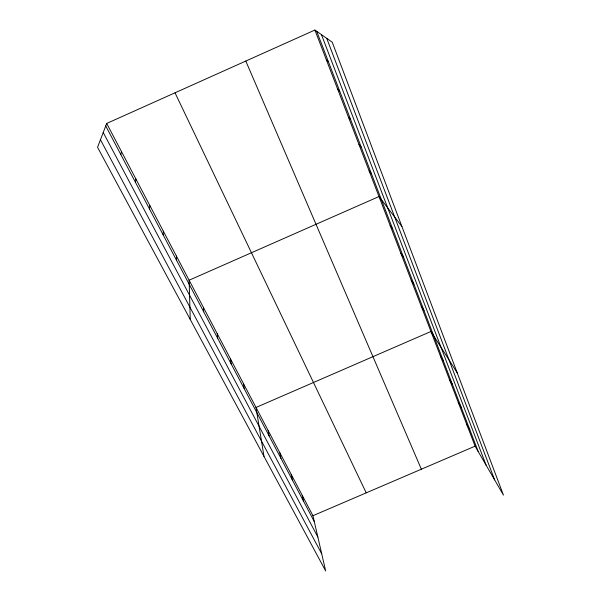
<?xml version="1.0" encoding="UTF-8"?>
<svg xmlns="http://www.w3.org/2000/svg" width="601" height="601" viewBox="0 0 601 601"><rect width="100%" height="100%" fill="white"/><g stroke="black" fill="none" stroke-linecap="round" stroke-linejoin="round"><path stroke-width="0.9" d="M176.401 259.993L176.431 256.086M163.156 234.863L163.352 231.205M149.491 208.938L149.859 205.542M135.383 182.171L135.931 179.053M120.801 154.517L121.552 151.707M106.693 123.453L97.542 147.29L325.659 570.95L312.933 515.711L106.693 123.453L314.901 30.05L332.233 42.198L503.458 495.126L475.106 446.152L314.901 30.05M312.933 515.711L475.106 446.152M326.463 60.077L328.386 61.715M337.649 89.136L339.685 91.112M348.482 117.263L350.623 119.569M358.977 144.518L361.209 147.125M369.142 170.924L371.471 173.817M401.919 226.539L379.006 196.535L189.12 280.216L190.254 319.477M390.117 225.398L392.618 228.846M400.852 253.276L403.429 256.988M411.219 280.224L413.879 284.175M421.256 306.277L423.983 310.454M457.241 372.875L430.955 331.482L256.018 407.455L263.982 456.399M440.353 355.882L443.2 360.465M449.45 379.516L452.35 384.279M458.27 402.415L461.215 407.35M466.819 424.622L469.809 429.707M100.442 139.732L321.7 553.776M103.222 132.49L317.846 537.031M105.738 125.932L314.293 521.615M175.011 92.802L366.219 492.858M245.801 61.047L421.354 469.208M316.704 31.312L478.141 451.389M321.467 34.655L486.044 465.046M326.734 38.344L494.646 479.898M302.243 495.374L303.513 501.159M291.215 474.407L292.394 480.064M279.848 452.793L280.922 458.308M268.121 430.481L269.083 435.845M243.518 383.678L244.231 388.697M230.596 359.105L231.182 363.928M217.239 333.698L217.682 338.31M203.423 307.419L203.709 311.799"/></g></svg>
